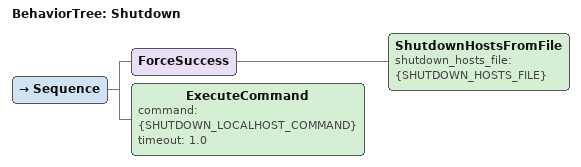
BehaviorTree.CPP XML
<?xml version="1.0" encoding="UTF-8"?>
<root BTCPP_format="4">
  <BehaviorTree ID="Shutdown">
    <Sequence>
      <ForceSuccess>
        <ShutdownHostsFromFile shutdown_hosts_file="{SHUTDOWN_HOSTS_FILE}"/>
      </ForceSuccess>
      <ExecuteCommand command="{SHUTDOWN_LOCALHOST_COMMAND}"
                      timeout="1.0"/>
    </Sequence>
  </BehaviorTree>

</root>
